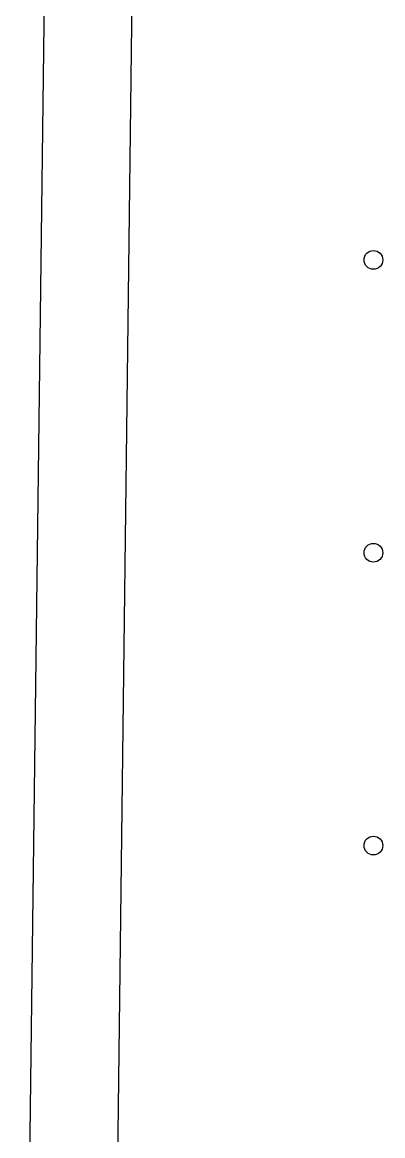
# Model space of a CAD drawing. Header units: millimetres. Extents: x 32645 to 210887, y 65210 to 90102.
# Drawn here: x 59046 to 59662, y 68365 to 70266 of the extents above; entities that cross this region are included whole.
import ezdxf

# ---------------------------------------------------------------- set-up
doc = ezdxf.new("R2010")
doc.units = ezdxf.units.MM
doc.layers.add('1', color=7, linetype='Continuous')
doc.layers.add('CX', color=3, linetype='Continuous')

msp = doc.modelspace()

# ---------------------------------------------------------------- linework, layer by layer
at = {"layer": '1', "color": 3}
for centre in [(59646.18700939907, 69860.49690656518), (59646.18700939907, 69360.49690656518), (59646.18700939907, 68860.49690656518)]:
    msp.add_circle(centre, 16, dxfattribs=at)
at = {"layer": 'CX', "color": 1, "linetype": 'Continuous'}
for p, q in [((59293.20927366709, 87220.49140656812), (59046.18700939907, 67310.49690656518)), ((59443.20927366709, 87220.49140656812), (59196.18700939907, 67310.49690656518))]:
    msp.add_line(p, q, dxfattribs=at)

doc.saveas('drawing.dxf')
